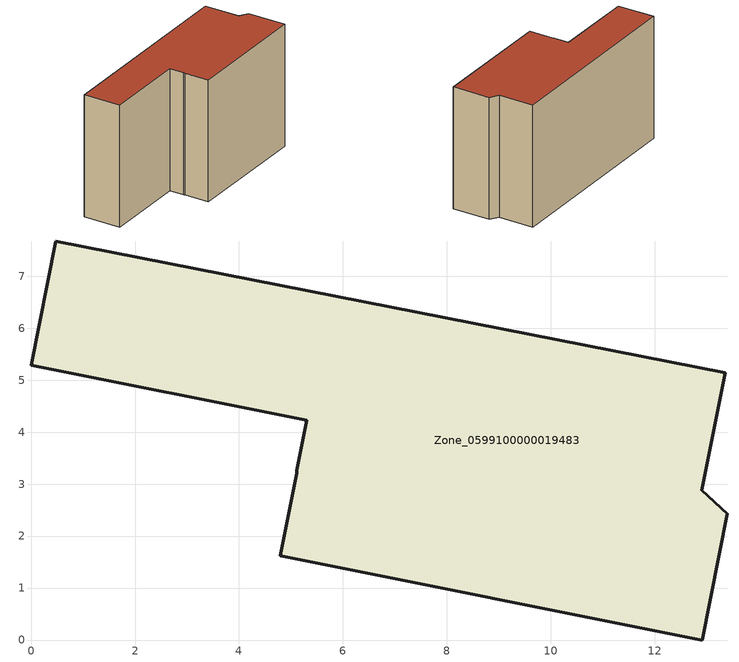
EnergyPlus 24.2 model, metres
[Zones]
Zone_0599100000019483
 floor ground (C_G): 5.3,4.23 0,5.29 0.47,7.68 13.36,5.14 12.91,2.88 13.4,2.43 12.92,0 4.79,1.62 5.11,3.21 5.11,3.27 z0
 wall outside (C_F): 4.79,1.62 12.92,0 13.4,2.43 12.91,2.88 13.36,5.14 0.47,7.68 0,5.29 5.3,4.23 5.11,3.27 5.11,3.21 4.79,1.62 z0:8.03
 roof outside (C_R): 5.11,3.21 4.79,1.62 12.92,0 13.4,2.43 12.91,2.88 13.36,5.14 0.47,7.68 0,5.29 5.3,4.23 5.11,3.27 z8.03
[BUILDING]
Pand.0599100000019483: North Axis=0; Terrain=City; Loads Convergence Tolerance Value=0.04; Temperature Convergence Tolerance Value=0.4; Solar Distribution=FullExterior; Maximum Number of Warmup Days=25; Minimum Number of Warmup Days=1
[Site:Location]
Rotterdam.The.Hague.AP_ZH_NLD Design_Conditions: Latitude=51.96; Longitude=4.45; Time Zone=1; Elevation=-4.5
[SITE:GROUNDTEMPERATURE:BUILDINGSURFACE]
18, 18, 18, 18, 18, 18, 18, 18, 18, 18, 18, 18
[MATERIAL] Thermal Absorptance=0.9; Solar Absorptance=0.7; Visible Absorptance=0.7
Name | Roughness | Thickness | Conductivity | Density | Specific Heat
G.TI.1946 | MediumSmooth | 0.15 | 1 | 540 | 1210
F.TI.1946 | Rough | 0.3 | 0.857143 | 1920 | 840
R.TI.1946 | MediumRough | 0.2 | 0.1 | 1500 | 1000
[CONSTRUCTION]
C_G: G.TI.1946
C_F: F.TI.1946
C_R: R.TI.1946
[ZONE]
Zone_0599100000019483: Type=1; Multiplier=1; Ceiling Height=Autocalculate; Volume=Autocalculate; Floor Area=autocalculate; Part of Total Floor Area=Yes
[ZONEINFILTRATION:DESIGNFLOWRATE]
Infil_Zone_0599100000019483: Zone or ZoneList or Space or SpaceList=Zone_0599100000019483; Schedule=AlwaysOn; Design Flow Rate Calculation Method=Flow/Area; Flow Rate per Floor Area=0.003; Constant Term Coefficient=1; Temperature Term Coefficient=0; Velocity Term Coefficient=0; Velocity Squared Term Coefficient=0
[HVACTEMPLATE:ZONE:IDEALLOADSAIRSYSTEM]
Zone_0599100000019483: Maximum Heating Supply Air Temperature=50; Minimum Cooling Supply Air Temperature=13; Maximum Heating Supply Air Humidity Ratio=0.0156; Minimum Cooling Supply Air Humidity Ratio=0.0077; Heating Limit=NoLimit; Cooling Limit=NoLimit; Dehumidification Control Type=ConstantSensibleHeatRatio; Cooling Sensible Heat Ratio=0.7; Dehumidification Setpoint=60; Humidification Control Type=None; Humidification Setpoint=30; Outdoor Air Method=None; Outdoor Air Flow Rate per Person=0.00944; Outdoor Air Flow Rate per Zone Floor Area=0; Outdoor Air Flow Rate per Zone=0; Demand Controlled Ventilation Type=None; Outdoor Air Economizer Type=NoEconomizer; Heat Recovery Type=None; Sensible Heat Recovery Effectiveness=0.7; Latent Heat Recovery Effectiveness=0.65
[ZONECONTROL:THERMOSTAT]
ThermostatControl_Zone_0599100000019483: Zone or ZoneList=Zone_0599100000019483; Control Type Schedule=DualSetpointControlType; Control 1=Thermostat_Zone_0599100000019483; Temperature Difference Between Cutout And Setpoint=0
[THERMOSTATSETPOINT:DUALSETPOINT]
Thermostat_Zone_0599100000019483: Heating Setpoint Temperature Schedule=HeatingSetpoint_Zone_0599100000019483; Cooling Setpoint Temperature Schedule=CoolingSetpoint_Zone_0599100000019483
[SCHEDULE:COMPACT]
HeatingSetpoint_Zone_0599100000019483: Through: 12/31, For: AllDays, Until: 24:00, 21
CoolingSetpoint_Zone_0599100000019483: Through: 12/31, For: AllDays, Until: 24:00, 24
DualSetpointControlType: Through: 12/31, For: AllDays, Until: 24:00, 4
AlwaysOn: Through: 12/31, For: AllDays, Until: 24:00, 1
